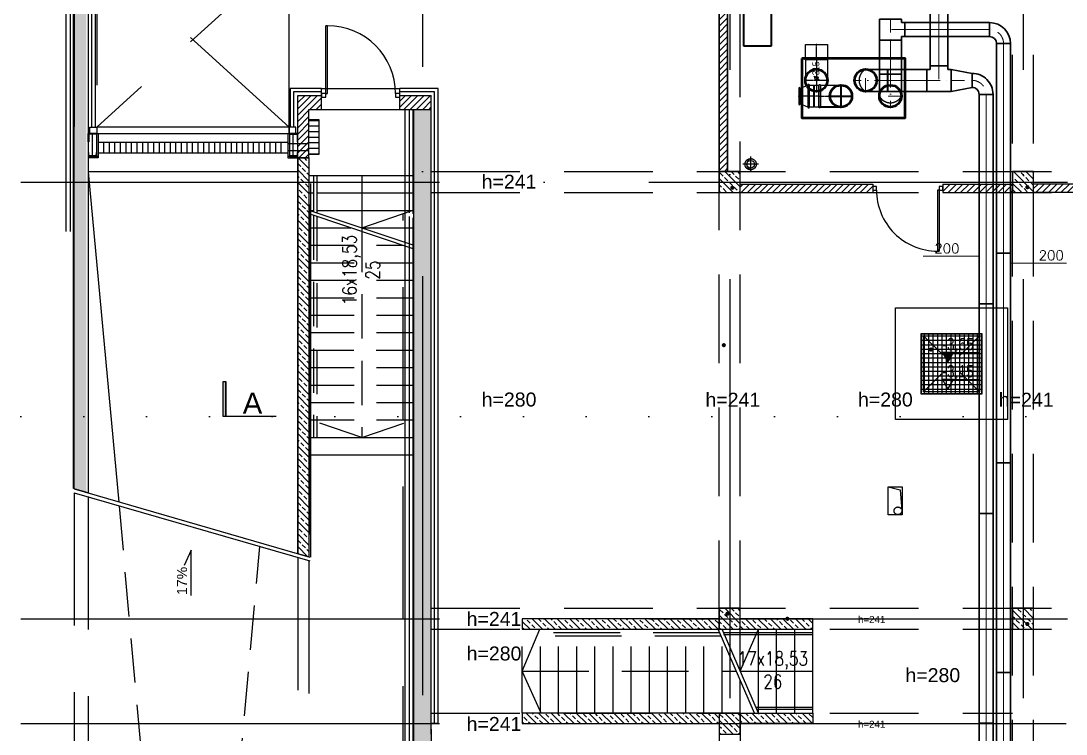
# Model space of a CAD drawing. Header units: millimetres. Extents: x -135140 to 267856, y -70704 to 149933.
# Drawn here: x -57924 to -42960, y -45169 to -34963 of the extents above; entities that cross this region are included whole.
import ezdxf
from ezdxf.enums import TextEntityAlignment as Align

# ---------------------------------------------------------------- set-up
doc = ezdxf.new("R2010")
doc.units = ezdxf.units.MM
doc.header["$LTSCALE"] = 99.9
for name, pattern in [('0707_PB_080619_gn_xref$0$ACAD_ISO10W100', [18, 12, -3, 0, -3]), ('ACAD_ISO03W100', [30, 12, -18]), ('ACAD_ISO07W100', [3, 0, -3]), ('ACAD_ISO10W100', [18, 12, -3, 0, -3]), ('CENTER', [2, 1.25, -0.25, 0.25, -0.25]), ('DASHDOT', [25.4, 12.7, -6.35, 0, -6.35]), ('HIDDEN', [9.525, 6.35, -3.175])]:
    doc.linetypes.add(name, pattern=pattern)
for name, color, linetype in [('+48_ARMATURA', 251, 'Continuous'), ('+48_HACZE', 253, 'Continuous'), ('+48_IZOLACJE', 250, 'Continuous'), ('+48_KANALIZACJA SANIT.', 251, 'Continuous'), ('+48_KOTY', 250, 'Continuous'), ('+48_OPISY', 251, 'Continuous'), ('+48_OPISY T', 251, 'Continuous'), ('+48_OSIE', 8, 'Continuous'), ('+48_PODCIĄG', 250, 'ACAD_ISO03W100'), ('+48_PRZEBICIA', 143, 'Continuous'), ('+48_SCHODY', 250, 'Continuous'), ('+48_SCIANY', 250, 'Continuous'), ('+48_SPUSTY', 150, 'Continuous'), ('+48_STOLARKA_DRZWI', 250, 'Continuous'), ('+48_STOLARKA_OKNA', 250, 'Continuous'), ('+48_WEŁNA', 252, 'Continuous'), ('+48_WIDOK', 250, 'Continuous'), ('CP_HIDDE', 203, 'HIDDEN'), ('WEN_NAW_OSIE', 2, 'CENTER'), ('WEN_NAW_ZLICZAC', 170, 'Continuous'), ('WEN_WYW_OSIE', 2, 'CENTER'), ('WEN_WYW_ZLICZAC', 40, 'Continuous')]:
    doc.layers.add(name, color=color, linetype=linetype)
for name, color, linetype, lineweight in [('2DH_SYM', 64, 'Continuous', 18), ('2DL_PRE_pu', 30, 'Continuous', 35), ('2DL_PRO_N1', 10, 'Continuous', 30), ('2DL_PRO_W11', 160, 'Continuous', 30), ('CP_AXISAC', 7, 'DASHDOT', 0), ('CP_FRAME', 223, 'Continuous', 35), ('ESI-CENTRALA', 192, 'Continuous', 50), ('WENTYLACJA NAPISY', 7, 'Continuous', 25)]:
    doc.layers.add(name, color=color, linetype=linetype, lineweight=lineweight)
doc.styles.add('ARIAL', font='ARIAL.TTF')
doc.styles.add('CP_ATTR', font='ROMANS.SHX')
doc.styles.get("Standard").update_dxf_attribs({"font": 'ARIAL.TTF'})
doc.styles.add('WRP_ARIAL', font='ARIAL.TTF', dxfattribs={"width": 0.8})
doc.styles.add('wymiary', font='romans.shx', dxfattribs={"width": 0.8})
doc.linetypes.add('ZIGZAG', pattern='A,0.00254,-5.08,[131,ltypeshp.shx,S=5.08,R=0,X=-5.08,Y=0],-10.16,[131,ltypeshp.shx,S=5.08,R=180,X=5.08,Y=0],-5.08', length=20.32254)
pattern_1 = [(135, (-740631.18, -76045.33), (-89.802561, -89.802561), []), (135, (-740631.18, -75955.52), (-89.802561, -89.802561), [63.5, -31.75])]
pattern_2 = [(135, (-740631.18, -76045.33), (-89.802561, -89.802561), []), (135, (-740631.18, -75955.52), (-89.802561, -89.802561), [63.5, -31.75])]
pattern_3 = [(225, (-740631.18, -76045.325), (44.9012806, -44.9012806), [])]

# ---------------------------------------------------------------- blocks, each defined once
blk = doc.blocks.new('drzwi')
at = {"layer": '+48_STOLARKA_DRZWI'}
for p, q in [((-2, 0), (-2, -70)), ((0, 0), (-2, 0)), ((0, 0), (0, -70)), ((-2, -70), (0, -70))]:
    blk.add_line(p, q, dxfattribs=at)
blk.add_arc((-2, 0), 70, 180, 270, dxfattribs=at)
blk = doc.blocks.new('DRZWI_90')
at = {"layer": '+48_STOLARKA_DRZWI'}
for points in [[(36405.5, 16749.3), (36405.5, 16744.3), (36410.5, 16744.3), (36410.5, 16749.3)], [(36405.5, 16654.3), (36405.5, 16649.3), (36410.5, 16649.3), (36410.5, 16654.3)]]:
    blk.add_lwpolyline(points, close=True, dxfattribs=at)
at = {"layer": '+48_STOLARKA_DRZWI', "xscale": 1.25, "yscale": 1.25, "zscale": 1.25, "rotation": 270}
blk.add_blockref('drzwi', (36405.5, 16654.3), dxfattribs=at)
blk = doc.blocks.new('koty')
at = {"layer": '+48_KOTY', "color": 3, "ltscale": 5}
blk.add_line((70403.15, 11224.99), (70423.15, 11224.99), dxfattribs=at)
blk.add_lwpolyline([(70398.6, 11217.11), (70403.15, 11224.99), (70394.05, 11224.99)], close=True, dxfattribs=at)
at = {"layer": '+48_KOTY', "color": 3, "style": 'WRP_ARIAL', "width": 0.8}
blk.add_attdef('POZIOM', (70403.19, 11226.78), '', height=10, dxfattribs=at)
blk = doc.blocks.new('BL31590ONAW_13')
at = {"ltscale": 0.15}
for p, q in [((-157.5, 22.05), (-157.5, 315)), ((157.5, 22.05), (157.5, 315))]:
    blk.add_line(p, q, dxfattribs=at)
blk.add_lwpolyline([(157.5, 0), (-157.5, 0, -1), (-157.5, 22.05), (157.5, 22.05, -1)], format="xyb", close=True, dxfattribs=at)
blk.add_circle((0, 315), 157.5, dxfattribs=at)
blk.add_point((0, 0), dxfattribs=at)
at = {"layer": 'WEN_NAW_OSIE', "ltscale": 0.15}
for p, q in [((0, 0), (0, 477.5)), ((-162.5, 315), (162.5, 315))]:
    blk.add_line(p, q, dxfattribs=at)
blk = doc.blocks.new('SR-315ONAW_199-7797618039_14')
at = {"ltscale": 0.15}
blk.add_lwpolyline([(0, -158), (0, 157), (200, 157), (200, -158)], close=True, dxfattribs=at)
for p in [(0, 0), (200, 0)]:
    blk.add_point(p, dxfattribs=at)
at = {"layer": 'WEN_NAW_OSIE', "ltscale": 0.15}
blk.add_line((0, 0), (200, 0), dxfattribs=at)
blk = doc.blocks.new('BL31590OWYW_13')
at = {"ltscale": 0.15}
for p, q in [((-157.5, 22.05), (-157.5, 315)), ((157.5, 22.05), (157.5, 315))]:
    blk.add_line(p, q, dxfattribs=at)
blk.add_lwpolyline([(157.5, 0), (-157.5, 0, -1), (-157.5, 22.05), (157.5, 22.05, -1)], format="xyb", close=True, dxfattribs=at)
blk.add_circle((0, 315), 157.5, dxfattribs=at)
blk.add_point((0, 0), dxfattribs=at)
at = {"layer": 'WEN_WYW_OSIE', "ltscale": 0.15}
for p, q in [((0, 0), (0, 477.5)), ((-162.5, 315), (162.5, 315))]:
    blk.add_line(p, q, dxfattribs=at)
blk = doc.blocks.new('MF315OWYW_11')
at = {"ltscale": 0.15}
for p, q in [((62.5, 157.5), (62.5, -157.5)), ((72.5, 157.5), (72.5, -157.5))]:
    blk.add_line(p, q, dxfattribs=at)
blk.add_lwpolyline([(0, 157.5), (62.5, 157.5, 1), (72.5, 157.5), (135, 157.5), (135, -157.5), (72.5, -157.5, 1), (62.5, -157.5), (0, -157.5)], format="xyb", close=True, dxfattribs=at)
for p in [(0, 0), (135, 0)]:
    blk.add_point(p, dxfattribs=at)
at = {"layer": 'WEN_WYW_OSIE', "ltscale": 0.15}
blk.add_line((0, 0), (135, 0), dxfattribs=at)
blk = doc.blocks.new('RCLL315224OWYW_11')
at = {"ltscale": 0.15}
for p, q in [((22.05, 157.5), (132.95, 112)), ((132.95, -112), (22.05, -157.5))]:
    blk.add_line(p, q, dxfattribs=at)
for points in [[(0, 157.5), (0, -157.5, 1), (22.05, -157.5), (22.05, 157.5, 1)], [(155, -112), (155, 112, 1), (132.95, 112), (132.95, -112, 1)]]:
    blk.add_lwpolyline(points, format="xyb", close=True, dxfattribs=at)
for p in [(0, 0), (155, 0)]:
    blk.add_point(p, dxfattribs=at)
at = {"layer": 'WEN_WYW_OSIE', "ltscale": 0.15}
blk.add_line((0, 0), (155, 0), dxfattribs=at)
blk = doc.blocks.new('2CP_AC_ELBW_RO_D200_D200_R200_A90_E0_F0')
at = {"ltscale": 0.15}
for p, q in [((300, 200), (100, 200)), ((100, 200), (100, 200)), ((300, 200), (300, 200)), ((0, -100), (0, 100)), ((0, 100), (0, 100)), ((0, -100), (0, -100))]:
    blk.add_line(p, q, dxfattribs=at)
for radius in [300, 100]:
    blk.add_arc((0, 200), radius, 270, 0, dxfattribs=at)
at = {"layer": 'CP_AXISAC', "ltscale": 0.15}
for p, q in [((200, 200), (200, 200)), ((0, 0), (0, 0))]:
    blk.add_line(p, q, dxfattribs=at)
blk.add_arc((0, 200), 200, 270, 0, dxfattribs=at)
at = {"linetype": 'ByBlock', "ltscale": 0.15, "style": 'CP_ATTR', "flags": 9}
for tag in ['NAME', 'PRODUCER', 'PRODUCT-TYPE', 'ARTICLE', 'FLOW', 'OTHER']:
    blk.add_attdef(tag, (0, 0), '', height=0.0001, dxfattribs=at)
blk = doc.blocks.new('2CP_AC_PIPE_RO')
at = {"ltscale": 0.15}
for p, q in [((1, 0.5), (0, 0.5)), ((0, 0.5), (0, -0.5)), ((1, -0.5), (1, 0.5)), ((0, -0.5), (1, -0.5))]:
    blk.add_line(p, q, dxfattribs=at)
at = {"layer": 'CP_AXISAC', "ltscale": 0.15}
blk.add_line((0, 0), (1, 0), dxfattribs=at)
at = {"linetype": 'ByBlock', "ltscale": 0.15, "style": 'CP_ATTR', "flags": 9}
for tag in ['NAME', 'PRODUCER', 'PRODUCT-TYPE', 'ARTICLE', 'FLOW', 'OTHER']:
    blk.add_attdef(tag, (0, 0), '', height=0.0001, dxfattribs=at)
blk = doc.blocks.new('RoZminus')
blk.add_arc((0, 0), 0.5, 270, 90)
at = {"layer": 'CP_HIDDE'}
for centre, radius, start, end in [((0, 0), 0.5, 90, 270), ((-0.267, 0), 0.567, 298.0725, 61.9275)]:
    blk.add_arc(centre, radius, start, end, dxfattribs=at)
blk = doc.blocks.new('2CP_AC_ELBZ_RO_D315_D315_R315_A-90_E0_F0_ys')
at = {"ltscale": 0.15}
for p, q in [((0, -157.5), (0, 157.5)), ((0, 157.5), (0, 157.5)), ((0, 157.5), (315, 157.5)), ((0, -157.5), (0, -157.5)), ((0, -157.5), (315, -157.5))]:
    blk.add_line(p, q, dxfattribs=at)
at = {"layer": 'CP_AXISAC', "ltscale": 0.15}
for p, q in [((315, 157.5), (315, -157.5)), ((0, 0), (472.5, 0))]:
    blk.add_line(p, q, dxfattribs=at)
at = {"ltscale": 0.15, "xscale": 315, "yscale": 315}
blk.add_blockref('RoZminus', (315, 0), dxfattribs=at)
at = {"linetype": 'ByBlock', "ltscale": 0.15, "style": 'CP_ATTR', "flags": 9}
for tag in ['NAME', 'PRODUCER', 'PRODUCT-TYPE', 'ARTICLE', 'FLOW', 'OTHER']:
    blk.add_attdef(tag, (0, 0), '', height=0.0001, dxfattribs=at)
blk = doc.blocks.new('2CP_AC_TEE3_RO_D315_D250_L350_L208_A90')
at = {"ltscale": 0.15}
for p, q in [((0, -157.5), (0, 157.5)), ((0, 157.5), (50, 157.5)), ((50, 157.5), (50, 208)), ((50, 208), (300, 208)), ((300, 157.5), (300, 208)), ((350, 157.5), (300, 157.5)), ((350, -157.5), (350, 157.5)), ((0, -157.5), (350, -157.5))]:
    blk.add_line(p, q, dxfattribs=at)
at = {"layer": 'CP_AXISAC', "ltscale": 0.15}
for p, q in [((175, 208), (175, 0)), ((0, 0), (350, 0))]:
    blk.add_line(p, q, dxfattribs=at)
at = {"linetype": 'ByBlock', "ltscale": 0.15, "style": 'CP_ATTR', "flags": 9}
for tag in ['NAME', 'PRODUCER', 'PRODUCT-TYPE', 'ARTICLE', 'FLOW', 'OTHER']:
    blk.add_attdef(tag, (0, 0), '', height=0.0001, dxfattribs=at)
blk = doc.blocks.new('2CP_AC_TRNS_RO_D315_D200_L300_O0_Z0_E0_F0')
at = {"ltscale": 0.15}
for p, q in [((0, -157.5), (0, 157.5)), ((0, 157.5), (0, 157.5)), ((0, 157.5), (300, 100)), ((300, -100), (300, 100)), ((300, 100), (300, 100)), ((0, -157.5), (300, -100)), ((300, -100), (300, -100)), ((0, -157.5), (0, -157.5))]:
    blk.add_line(p, q, dxfattribs=at)
at = {"layer": 'CP_AXISAC', "ltscale": 0.15}
for p, q in [((0, 0), (0, 0)), ((0, 0), (300, 0)), ((300, 0), (300, 0))]:
    blk.add_line(p, q, dxfattribs=at)
at = {"linetype": 'ByBlock', "ltscale": 0.15, "style": 'CP_ATTR', "flags": 9}
for tag in ['NAME', 'PRODUCER', 'PRODUCT-TYPE', 'ARTICLE', 'FLOW', 'OTHER']:
    blk.add_attdef(tag, (0, 0), '', height=0.0001, dxfattribs=at)
blk = doc.blocks.new('CPHS_DS09')
blk.add_line((0, 0), (-2, 0))
at = {"style": 'CP_ATTR', "flags": 14}
blk.add_attdef('FI', text='', height=0.35, dxfattribs=at).set_placement((-1.807, 0.275), align=Align.MIDDLE)
at = {"style": 'CP_ATTR', "flags": 12}
blk.add_attdef('EVAL_W_MM', text='', height=0.35, dxfattribs=at).set_placement((-1.604, 0.275), align=Align.MIDDLE_LEFT)
at = {"linetype": 'ByBlock', "style": 'CP_ATTR', "flags": 9}
blk.add_attdef('VAL', text='', height=0.00005, dxfattribs=at).set_placement((-1.342, 0.182), align=Align.MIDDLE_LEFT)
blk = doc.blocks.new('CPHS_DS08')
blk.add_line((0, 0), (2, 0))
at = {"style": 'CP_ATTR', "flags": 14}
blk.add_attdef('FI', text='', height=0.35, dxfattribs=at).set_placement((0.784, 0.275), align=Align.MIDDLE)
at = {"style": 'CP_ATTR', "flags": 12}
blk.add_attdef('EVAL_W_MM', text='', height=0.35, dxfattribs=at).set_placement((1.006, 0.275), align=Align.MIDDLE_LEFT)
at = {"linetype": 'ByBlock', "style": 'CP_ATTR', "flags": 9}
blk.add_attdef('VAL', text='', height=0.00005, dxfattribs=at).set_placement((0.408, 0.182), align=Align.MIDDLE_LEFT)
blk = doc.blocks.new('2CP_AC_TEE3_RO_D315_D200_L300_L208_A90')
at = {"ltscale": 0.15}
for p, q in [((0, -157.5), (0, 157.5)), ((0, 157.5), (50, 157.5)), ((50, 157.5), (50, 208)), ((50, 208), (250, 208)), ((250, 157.5), (250, 208)), ((300, 157.5), (250, 157.5)), ((300, -157.5), (300, 157.5)), ((0, -157.5), (300, -157.5))]:
    blk.add_line(p, q, dxfattribs=at)
at = {"layer": 'CP_AXISAC', "ltscale": 0.15}
for p, q in [((150, 208), (150, 0)), ((0, 0), (300, 0))]:
    blk.add_line(p, q, dxfattribs=at)
at = {"linetype": 'ByBlock', "ltscale": 0.15, "style": 'CP_ATTR', "flags": 9}
for tag in ['NAME', 'PRODUCER', 'PRODUCT-TYPE', 'ARTICLE', 'FLOW', 'OTHER']:
    blk.add_attdef(tag, (0, 0), '', height=0.0001, dxfattribs=at)
blk = doc.blocks.new('2CP_AC_PIPE_RE')
at = {"ltscale": 0.15}
for p, q in [((1, 0.5), (0, 0.5)), ((0, 0.5), (0, -0.5)), ((1, -0.5), (1, 0.5)), ((0, -0.5), (1, -0.5))]:
    blk.add_line(p, q, dxfattribs=at)
at = {"linetype": 'ByBlock', "ltscale": 0.15, "style": 'CP_ATTR', "flags": 9}
for tag in ['NAME', 'PRODUCER', 'PRODUCT-TYPE', 'ARTICLE', 'FLOW', 'OTHER']:
    blk.add_attdef(tag, (0, 0), '', height=0.0001, dxfattribs=at)

msp = doc.modelspace()

# ---------------------------------------------------------------- hatches: boundary and pattern name
at = {"layer": '+48_ARMATURA'}
h = msp.add_hatch(dxfattribs=at)
h.set_pattern_fill('ANSI37', color=256, scale=20, angle=45, style=0)
h.set_pattern_definition([(90, (-740631.18, -76045.325), (-63.5, 9e-14), []), (180, (-740631.18, -76045.325), (-6e-14, -63.5), [])])
h.paths.add_polyline_path([(-45031, -39439), (-44171, -39439), (-44171, -40299), (-45031, -40299)])
at = {"layer": '+48_HACZE'}
h = msp.add_hatch(dxfattribs=at)
h.set_pattern_fill('ANSI33', color=256, scale=20, angle=90, style=0)
h.set_pattern_definition([(135, (-740631.18, -76045.33), (-89.802561, -89.802561), []), (135, (-740631.18, -75955.52), (-89.802561, -89.802561), [63.5, -31.75])])
h.paths.add_polyline_path([(-57161, -41660), (-56986, -41710), (-56986, -31224), (-52421, -31224), (-52421, -31024), (-57161, -31024)])
h = msp.add_hatch(dxfattribs=at)
h.set_pattern_fill('ANSI31', color=256, scale=20, angle=180, style=0)
h.set_pattern_definition([(225, (-740631.18, -76045.325), (44.9012806, -44.9012806), [])])
h.paths.add_polyline_path([(-47806, -37119), (-47926, -37119), (-47926, -33844), (-48926, -33844), (-48926, -33724), (-47926, -33724), (-47926, -31274), (-47806, -31274)])
h = msp.add_hatch(dxfattribs=at)
h.set_pattern_fill('ANSI31', color=256, scale=20, angle=180, style=0)
h.set_pattern_definition([(225, (-740631.18, -76045.325), (44.9012806, -44.9012806), [])])
h.paths.add_polyline_path([(-53801, -36229), (-53621, -36229), (-53621, -36029), (-53961, -36029), (-53961, -36924), (-53801, -36924)])
h = msp.add_hatch(dxfattribs=at)
h.set_pattern_fill('ANSI31', color=256, scale=20, angle=180, style=0)
h.set_pattern_definition(pattern_3)
h.paths.add_polyline_path([(-52501, -36029), (-52501, -36229), (-52176, -36229), (-52176, -36029)])
h.paths.add_polyline_path([(-52176, -36229), (-52051, -36229), (-52051, -36029), (-52176, -36029)])
h = msp.add_hatch(dxfattribs=at)
h.set_pattern_fill('ANSI33', color=256, scale=20, angle=90, style=0)
h.set_pattern_definition([(135, (-740631.18, -76045.33), (-89.802561, -89.802561), []), (135, (-740631.18, -75955.52), (-89.802561, -89.802561), [63.5, -31.75])])
h.paths.add_polyline_path([(-35971, -53031), (-35971, -52989), (-38376, -52989), (-38376, -53114), (-35971, -53114)])
h.paths.add_polyline_path([(-35971, -52864), (-38226, -52864), (-38226, -52491), (-38376, -52491), (-38376, -52989), (-35971, -52989)])
h.paths.add_polyline_path([(-38376, -52989), (-38476, -52989), (-38476, -53114), (-38376, -53114)])
h.paths.add_polyline_path([(-38376, -52491), (-38476, -52491), (-38476, -52989), (-38376, -52989)])
h.paths.add_polyline_path([(-38376, -51819), (-38526, -51819), (-38526, -51944), (-38476, -51944), (-38476, -52491), (-38376, -52491)])
h.paths.add_polyline_path([(-38226, -51819), (-38376, -51819), (-38376, -52491), (-38226, -52491)])
h.paths.add_polyline_path([(-38226, -51694), (-38376, -51694), (-38376, -51819), (-38226, -51819)])
h.paths.add_polyline_path([(-38376, -51694), (-38526, -51694), (-38526, -51819), (-38376, -51819)])
h.paths.add_polyline_path([(-38526, -51694), (-43426, -51694), (-43426, -51819), (-38526, -51819)])
h.paths.add_polyline_path([(-38526, -51819), (-43426, -51819), (-43426, -51944), (-38526, -51944)])
h.paths.add_polyline_path([(-43426, -51694), (-43576, -51694), (-43576, -51819), (-43426, -51819)])
h.paths.add_polyline_path([(-43426, -51819), (-43576, -51819), (-43576, -51944), (-43426, -51944)])
h.paths.add_polyline_path([(-43576, -51819), (-43726, -51819), (-43726, -51944), (-43576, -51944)])
h.paths.add_polyline_path([(-43576, -51694), (-43726, -51694), (-43726, -51819), (-43576, -51819)])
h.paths.add_polyline_path([(-43726, -51694), (-46299, -51694), (-46299, -51819), (-43726, -51819)])
h.paths.add_polyline_path([(-43726, -51819), (-46299, -51819), (-46299, -51944), (-43726, -51944)])
h.paths.add_polyline_path([(-46299, -51819), (-47776, -51819), (-47776, -51944), (-46299, -51944), (-46299, -51930)])
h.paths.add_polyline_path([(-46299, -51694), (-47776, -51694), (-47776, -51819), (-46299, -51819)])
h.paths.add_polyline_path([(-47776, -51694), (-51586, -51694), (-51586, -51819), (-47776, -51819)])
h.paths.add_polyline_path([(-47776, -51819), (-51586, -51819), (-51586, -51944), (-47776, -51944)])
h.paths.add_polyline_path([(-51586, -51819), (-52176, -51819), (-52176, -51944), (-51586, -51944)])
h.paths.add_polyline_path([(-51586, -51694), (-52051, -51694), (-52051, -49569), (-52176, -49569), (-52176, -51819), (-51586, -51819)])
h.paths.add_polyline_path([(-52176, -51819), (-52301, -51819), (-52301, -51944), (-52176, -51944)])
h.paths.add_polyline_path([(-52176, -49569), (-52301, -49569), (-52301, -51819), (-52176, -51819)])
h.paths.add_polyline_path([(-52176, -48853), (-52297, -48853), (-52301, -48853), (-52301, -49569), (-52176, -49569)])
h.paths.add_polyline_path([(-52051, -48853), (-52176, -48853), (-52176, -49569), (-52051, -49569)])
h.paths.add_polyline_path([(-52051, -46552), (-52176, -46552), (-52176, -48853), (-52051, -48853)])
h.paths.add_polyline_path([(-52176, -46552), (-52301, -46552), (-52301, -48853), (-52183, -48853), (-52176, -48853)])
h.paths.add_polyline_path([(-52176, -45019), (-52301, -45019), (-52301, -46552), (-52176, -46552)])
h.paths.add_polyline_path([(-52051, -45099), (-52051, -45019), (-52176, -45019), (-52176, -46552), (-52051, -46552)])
h.paths.add_polyline_path([(-52051, -43644), (-52051, -43519), (-52176, -43519), (-52176, -45019), (-52051, -45019)])
h.paths.add_polyline_path([(-52176, -43519), (-52301, -43519), (-52301, -45019), (-52176, -45019)])
h.paths.add_polyline_path([(-52176, -40624), (-52301, -40624), (-52301, -43519), (-52176, -43519)])
h.paths.add_polyline_path([(-52051, -40624), (-52176, -40624), (-52176, -43519), (-52051, -43519)])
h.paths.add_polyline_path([(-52176, -37269), (-52301, -37269), (-52301, -40624), (-52176, -40624)])
h.paths.add_polyline_path([(-52051, -37269), (-52176, -37269), (-52176, -40624), (-52051, -40624)])
h.paths.add_polyline_path([(-52176, -36244), (-52301, -36244), (-52301, -37269), (-52176, -37269)])
h.paths.add_polyline_path([(-52051, -36244), (-52176, -36244), (-52176, -37269), (-52051, -37269)])
h = msp.add_hatch(dxfattribs=at)
h.set_pattern_fill('ANSI33', color=256, scale=20, angle=90, style=0)
h.set_pattern_definition([(135, (-740616.18, -76045.33), (-89.802561, -89.802561), []), (135, (-740616.18, -75955.52), (-89.802561, -89.802561), [63.5, -31.75])])
h.paths.add_polyline_path([(-53801, -42634), (-53961, -42587), (-53961, -36924), (-53801, -36924)])
h = msp.add_hatch(dxfattribs=at)
h.set_pattern_fill('ANSI33', color=256, scale=20, angle=90, style=0)
h.set_pattern_definition(pattern_2)
h.paths.add_polyline_path([(-47926, -37419), (-47626, -37419), (-47626, -37119), (-47926, -37119)])
h = msp.add_hatch(dxfattribs=at)
h.set_pattern_fill('ANSI33', color=256, scale=20, angle=90, style=0)
h.set_pattern_definition(pattern_1)
h.paths.add_polyline_path([(-43576, -37269), (-43576, -37119), (-43726, -37119), (-43726, -37269)])
h.paths.add_polyline_path([(-43426, -37269), (-43426, -37119), (-43576, -37119), (-43576, -37269)])
h.paths.add_polyline_path([(-43576, -37269), (-43576, -37419), (-43426, -37419), (-43426, -37269)])
h.paths.add_polyline_path([(-43726, -37269), (-43726, -37419), (-43576, -37419), (-43576, -37269)])
h = msp.add_hatch(dxfattribs=at)
h.set_pattern_fill('ANSI31', color=256, scale=20, angle=180, style=0)
h.set_pattern_definition([(225, (-740631.18, -76045.325), (44.9012806, -44.9012806), [])])
h.paths.add_polyline_path([(-47626, -37299), (-47626, -37419), (-45726, -37419), (-45726, -37299)])
h = msp.add_hatch(dxfattribs=at)
h.set_pattern_fill('ANSI31', color=256, scale=20, angle=180, style=0)
h.set_pattern_definition(pattern_3)
h.paths.add_polyline_path([(-44726, -37299), (-43726, -37299), (-43726, -37419), (-44726, -37419)])
h = msp.add_hatch(dxfattribs=at)
h.set_pattern_fill('ANSI31', color=256, scale=20, angle=180, style=0)
h.set_pattern_definition(pattern_3)
h.paths.add_polyline_path([(-38526, -37419), (-38526, -37299), (-43426, -37299), (-43426, -37419)])
h = msp.add_hatch(dxfattribs=at)
h.set_pattern_fill('ANSI33', color=256, scale=20, angle=90, style=0)
h.set_pattern_definition([(135, (-740631.18, -82295.33), (-89.802561, -89.802561), []), (135, (-740631.18, -82205.52), (-89.802561, -89.802561), [63.5, -31.75])])
h.paths.add_polyline_path([(-47926, -43669), (-47626, -43669), (-47626, -43369), (-47926, -43369)])
h = msp.add_hatch(dxfattribs=at)
h.set_pattern_fill('ANSI33', color=256, scale=20, angle=90, style=0)
h.set_pattern_definition(pattern_1)
h.paths.add_polyline_path([(-43576, -43519), (-43726, -43519), (-43726, -43669), (-43576, -43669)])
h.paths.add_polyline_path([(-43576, -43669), (-43426, -43669), (-43426, -43519), (-43576, -43519)])
h.paths.add_polyline_path([(-43426, -43369), (-43576, -43369), (-43576, -43519), (-43426, -43519)])
h.paths.add_polyline_path([(-43576, -43519), (-43576, -43369), (-43726, -43369), (-43726, -43519)])
h = msp.add_hatch(dxfattribs=at)
h.set_pattern_fill('ANSI33', color=256, scale=20, angle=90, style=0)
h.set_pattern_definition(pattern_2)
h.paths.add_polyline_path([(-47926, -43519), (-50746, -43519), (-50746, -43669), (-47926, -43669)])
h = msp.add_hatch(dxfattribs=at)
h.set_pattern_fill('ANSI33', color=256, scale=20, angle=90, style=0)
h.set_pattern_definition(pattern_2)
h.paths.add_polyline_path([(-46586, -43519), (-47626, -43519), (-47626, -43669), (-46586, -43669)])
h = msp.add_hatch(dxfattribs=at)
h.set_pattern_fill('ANSI33', color=256, scale=20, angle=90, style=0)
h.set_pattern_definition(pattern_2)
h.paths.add_polyline_path([(-47926, -45019), (-50746, -45019), (-50746, -44869), (-47926, -44869)])
h = msp.add_hatch(dxfattribs=at)
h.set_pattern_fill('ANSI33', color=256, scale=20, angle=90, style=0)
h.set_pattern_definition([(135, (-740631.18, -83795.33), (-89.802561, -89.802561), []), (135, (-740631.18, -83705.52), (-89.802561, -89.802561), [63.5, -31.75])])
h.paths.add_polyline_path([(-47926, -45169), (-47626, -45169), (-47626, -44869), (-47926, -44869)])
h = msp.add_hatch(dxfattribs=at)
h.set_pattern_fill('ANSI33', color=256, scale=20, angle=90, style=0)
h.set_pattern_definition(pattern_2)
h.paths.add_polyline_path([(-46586, -45019), (-47626, -45019), (-47626, -44869), (-46586, -44869)])
at = {"layer": '+48_KOTY'}
msp.add_hatch(color=256, dxfattribs=at).paths.add_polyline_path([(-44571, -39708), (-44731, -39708), (-44651, -39847)])
at = {"layer": '+48_OPISY', "ltscale": 5}
msp.add_hatch(color=256, dxfattribs=at).paths.add_polyline_path([(-55029, -40624), (-55029, -40124), (-54989, -40124), (-54989, -40624)])
at = {"layer": '+48_OPISY T'}
h = msp.add_hatch(color=256, dxfattribs=at)
edge = h.paths.add_edge_path()
edge.add_arc((-47739, -37351), 30, 0, 360)
h = msp.add_hatch(color=256, dxfattribs=at)
edge = h.paths.add_edge_path()
edge.add_arc((-43515, -37343), 30, 0, 360)
h = msp.add_hatch(color=256, dxfattribs=at)
edge = h.paths.add_edge_path()
edge.add_arc((-47861, -39603), 30, 0, 360)
h = msp.add_hatch(color=256, dxfattribs=at)
edge = h.paths.add_edge_path()
edge.add_arc((-44895, -39666), 30, 0, 360)
h = msp.add_hatch(color=256, dxfattribs=at)
edge = h.paths.add_edge_path()
edge.add_arc((-47809, -43447), 30, 0, 360)
h = msp.add_hatch(color=256, dxfattribs=at)
edge = h.paths.add_edge_path()
edge.add_arc((-46951, -43519), 30, 0, 360)
h = msp.add_hatch(color=256, dxfattribs=at)
edge = h.paths.add_edge_path()
edge.add_arc((-43515, -43593), 30, 0, 360)
at = {"layer": '+48_WIDOK'}
h = msp.add_hatch(dxfattribs=at)
h.set_pattern_fill('ANSI31', color=256, scale=25, angle=135, style=0)
h.set_pattern_definition([(180, (-740646.18, -75995.325), (-1e-14, -79.375), [])])
h.paths.add_polyline_path([(-53801, -36874), (-53661, -36874), (-53661, -36374), (-53801, -36374)])
h = msp.add_hatch(dxfattribs=at)
h.set_pattern_fill('ANSI31', color=256, scale=25, angle=45, style=0)
h.set_pattern_definition([(90, (-740631.18, -75970.325), (-79.375, 1e-14), [])])
h.paths.add_polyline_path([(-56819, -36699), (-54133, -36699), (-54133, -36849), (-56819, -36849)])

# ---------------------------------------------------------------- linework, layer by layer
at = {"layer": '+48_ARMATURA'}
for p, q in [((-44727, -39743), (-45001, -39469)), ((-44475, -39745), (-44201, -39471)), ((-45001, -40269), (-44727, -39995)), ((-44201, -40269), (-44475, -39995))]:
    msp.add_line(p, q, dxfattribs=at)
for points in [[(-45036, -39434), (-44166, -39434), (-44166, -40304), (-45036, -40304)], [(-45031, -39439), (-44171, -39439), (-44171, -40299), (-45031, -40299)]]:
    msp.add_lwpolyline(points, close=True, dxfattribs=at)
msp.add_lwpolyline([(-48864, -43659), (-48864, -43659)], dxfattribs=at)
at = {"layer": '+48_HACZE'}
msp.add_lwpolyline([(-45001, -39469), (-44201, -39469), (-44201, -40269), (-45001, -40269)], close=True, dxfattribs=at)
at = {"layer": '+48_IZOLACJE', "linetype": 'ACAD_ISO03W100', "ltscale": 0.9}
msp.add_lwpolyline([(-57171, -41657, 20, 20, 0), (-57171, -31014, 20, 20, 0), (-52311, -31014, 20, 20, 0), (-27841, -31014, 20, 20, 0), (-27841, -53124, 20, 20, 0), (-38486, -53124, 20, 20, 0), (-38486, -51954, 20, 20, 0), (-52311, -51954, 20, 20, 0), (-52311, -37779, 0, 0, 0)], format="xyseb", dxfattribs=at)
at = {"layer": '+48_IZOLACJE', "linetype": 'ACAD_ISO03W100', "ltscale": 0.9, "const_width": 20}
for points in [[(-52311, -37726), (-52311, -36229)], [(-52311, -37726), (-52311, -36229)], [(-53776, -37286), (-53776, -42640)]]:
    msp.add_lwpolyline(points, dxfattribs=at)
at = {"layer": '+48_KANALIZACJA SANIT.', "linetype": 'HIDDEN', "ltscale": 0.5}
msp.add_circle((-45368, -41974), 55, dxfattribs=at)
at = {"layer": '+48_OPISY', "ltscale": 5}
for p, q in [((-55029, -40624), (-55029, -40124)), ((-54989, -40624), (-54989, -40124))]:
    msp.add_line(p, q, dxfattribs=at)
at = {"layer": '+48_OPISY', "linetype": 'ACAD_ISO07W100', "ltscale": 3}
msp.add_line((-57924, -40624), (-26781, -40624), dxfattribs=at)
at = {"layer": '+48_OPISY', "ltscale": 5}
msp.add_lwpolyline([(-54269, -40624), (-55029, -40624), (-55029, -40124), (-54989, -40124), (-54989, -40624), (-55029, -40624)], dxfattribs=at)
at = {"layer": '+48_OSIE', "linetype": 'ACAD_ISO10W100', "ltscale": 5}
for p, q in [((-52176, -29626), (-52176, -54006)), ((-47776, -29670), (-47776, -54006)), ((-43576, -29670), (-43576, -54006)), ((-57924, -37269), (-26781, -37269)), ((-57924, -43519), (-26781, -43519)), ((-57924, -45019), (-42960, -45019))]:
    msp.add_line(p, q, dxfattribs=at)
at = {"layer": '+48_PODCIĄG', "linetype": 'HIDDEN', "ltscale": 2}
for p, q in [((-47926, -43669), (-47926, -31274)), ((-47626, -43669), (-47626, -31274)), ((-43726, -51943), (-43726, -31274)), ((-43426, -51943), (-43426, -31274)), ((-52051, -37119), (-33926, -37119)), ((-52051, -37419), (-33926, -37419)), ((-52051, -43369), (-28101, -43369)), ((-52051, -43669), (-28131, -43669)), ((-52051, -44869), (-43726, -44869)), ((-47926, -44869), (-47926, -51693)), ((-47626, -44869), (-47626, -51693))]:
    msp.add_line(p, q, dxfattribs=at)
at = {"layer": '+48_PRZEBICIA', "linetype": '0707_PB_080619_gn_xref$0$ACAD_ISO10W100', "ltscale": 0.5}
for p, q in [((-47477, -36902), (-47477, -37126)), ((-47365, -37014), (-47589, -37014))]:
    msp.add_line(p, q, dxfattribs=at)
at = {"layer": '+48_PRZEBICIA', "linetype": 'HIDDEN'}
msp.add_lwpolyline([(-45306, -41629), (-45306, -42029), (-45506, -42029), (-45506, -41629)], close=True, dxfattribs=at)
msp.add_lwpolyline([(-45506, -41629), (-45338, -41673), (-45306, -42029)], dxfattribs=at)
msp.add_circle((-47477, -37014), 80, dxfattribs=at)
msp.add_arc((-47446, -37014), 85.7, 110.983, 249.017, dxfattribs=at)
at = {"layer": '+48_SCHODY'}
for p, q in [((-53961, -37124), (-56961, -37124)), ((-53786, -37174), (-52301, -37174)), ((-53736, -37174), (-53736, -37690)), ((-53686, -37174), (-53686, -37707)), ((-53786, -37424), (-53736, -37424)), ((-53686, -37424), (-52301, -37424)), ((-53786, -37674), (-53736, -37674)), ((-53786, -37674), (-52301, -38174)), ((-53686, -37674), (-52301, -37674)), ((-53044, -37924), (-52324, -37674)), ((-53786, -37726), (-52301, -38226)), ((-53044, -37924), (-52301, -37924)), ((-57161, -41660), (-53786, -42638)), ((-57161, -41714), (-53786, -42690)), ((-47421, -44869), (-47941, -43669)), ((-47366, -44869), (-47886, -43669)), ((-47626, -44269), (-47626, -43669)), ((-47626, -44269), (-47366, -43669)), ((-47366, -44869), (-47366, -43669)), ((-47106, -44869), (-47106, -43669)), ((-46846, -44869), (-46846, -43669)), ((-46586, -44869), (-46586, -43669)), ((-46586, -43719), (-47865, -43719)), ((-46586, -43749), (-47865, -43749)), ((-47626, -44269), (-46586, -44269)), ((-46586, -44789), (-47401, -44789)), ((-46586, -44819), (-47388, -44819))]:
    msp.add_line(p, q, dxfattribs=at)
at = {"layer": '+48_SCHODY', "linetype": 'HIDDEN'}
for p, q in [((-53736, -37746), (-53736, -40924)), ((-53686, -37766), (-53686, -40924)), ((-53786, -37924), (-53201, -37924)), ((-53786, -38174), (-52458, -38174)), ((-53786, -38424), (-52301, -38424)), ((-53786, -38674), (-52301, -38674)), ((-53786, -38924), (-52301, -38924)), ((-53786, -39174), (-52301, -39174)), ((-53786, -39424), (-52301, -39424)), ((-53791, -39674), (-52301, -39674)), ((-53786, -39924), (-52301, -39924)), ((-53786, -40174), (-52301, -40174)), ((-53786, -40424), (-52301, -40424)), ((-53786, -40674), (-52301, -40674)), ((-53786, -40924), (-52301, -40924))]:
    msp.add_line(p, q, dxfattribs=at)
at = {"layer": '+48_SCHODY', "linetype": 'HIDDEN', "ltscale": 1.5}
for p, q in [((-50746, -44869), (-50746, -43669)), ((-50486, -44869), (-50486, -43669)), ((-50226, -44869), (-50226, -43669)), ((-49966, -44869), (-49966, -43669)), ((-49706, -44869), (-49706, -43669)), ((-49446, -44869), (-49446, -43669)), ((-49186, -44869), (-49186, -43669)), ((-48926, -44869), (-48926, -43669)), ((-48666, -44869), (-48666, -43669)), ((-48406, -44869), (-48406, -43669)), ((-48146, -44869), (-48146, -43669)), ((-47886, -44869), (-47886, -43669)), ((-47919, -43719), (-50746, -43719)), ((-47898, -43769), (-50746, -43769)), ((-50476, -44869), (-50746, -44269)), ((-50746, -44269), (-47681, -44269)), ((-47626, -44869), (-47626, -44394))]:
    msp.add_line(p, q, dxfattribs=at)
at = {"layer": '+48_SCHODY'}
for points in [[(-56961, -37124), (-56523, -41851)], [(-53044, -37174), (-53044, -37924)], [(-55486, -43185), (-55486, -42536), (-55585, -42757)]]:
    msp.add_lwpolyline(points, dxfattribs=at)
at = {"layer": '+48_SCHODY', "linetype": 'HIDDEN'}
for points in [[(-53044, -37924), (-53044, -40924), (-53786, -40674)], [(-53044, -40924), (-52301, -40674)], [(-56519, -41905), (-55486, -53439), (-54506, -42483)]]:
    msp.add_lwpolyline(points, dxfattribs=at)
at = {"layer": '+48_SCHODY', "linetype": 'HIDDEN', "ltscale": 1.5}
msp.add_lwpolyline([(-50746, -44269), (-50496, -43669)], dxfattribs=at)
at = {"layer": '+48_SCIANY'}
for p, q in [((-47806, -37119), (-47806, -31274)), ((-53961, -36029), (-53621, -36029)), ((-52501, -36029), (-52051, -36029)), ((-52051, -43669), (-52051, -36029)), ((-53801, -36229), (-53621, -36229)), ((-52501, -36229), (-52051, -36229)), ((-52301, -51944), (-52301, -36229)), ((-53961, -36924), (-53961, -42587)), ((-53801, -36924), (-53961, -36924)), ((-53801, -36924), (-53786, -40924)), ((-53786, -40729), (-53801, -42634)), ((-52051, -45169), (-52051, -43644))]:
    msp.add_line(p, q, dxfattribs=at)
at = {"layer": '+48_SCIANY', "ltscale": 0.3}
for p, q in [((-47926, -33844), (-47926, -37119)), ((-47626, -37299), (-45726, -37299)), ((-45726, -37299), (-45726, -37419)), ((-44726, -37299), (-43726, -37299)), ((-44726, -37299), (-44726, -37419)), ((-47626, -37419), (-45726, -37419)), ((-44726, -37419), (-43726, -37419))]:
    msp.add_line(p, q, dxfattribs=at)
at = {"layer": '+48_SCIANY', "linetype": 'HIDDEN', "ltscale": 3}
for p, q in [((-53786, -40924), (-52401, -40924)), ((-53786, -41174), (-52301, -41174)), ((-57161, -41714), (-57161, -53439)), ((-56961, -41771), (-56961, -53439)), ((-53961, -42639), (-53961, -53439)), ((-53801, -42686), (-53801, -53439))]:
    msp.add_line(p, q, dxfattribs=at)
at = {"layer": '+48_SCIANY', "ltscale": 3}
msp.add_line((-52051, -45099), (-52051, -51694), dxfattribs=at)
at = {"layer": '+48_SCIANY', "ltscale": 0.3}
for points in [[(-52421, -31024), (-52421, -31224), (-56961, -31224), (-56961, -41717), (-57161, -41660), (-57161, -31024), (-52421, -31024)], [(-52421, -31024), (-57161, -31024), (-57161, -36479)], [(-47806, -37119), (-47926, -37119), (-47926, -33844), (-48926, -33844), (-48926, -33724), (-47926, -33724), (-47926, -31274), (-47806, -31274), (-47806, -37119)], [(-53801, -42634), (-53961, -42587), (-53961, -36924), (-53801, -36924), (-53801, -42634)]]:
    msp.add_lwpolyline(points, dxfattribs=at)
at = {"layer": '+48_SCIANY', "ltscale": 0.15}
for points in [[(-53961, -36924), (-53961, -36029)], [(-53621, -36229), (-53621, -36029)], [(-52501, -36229), (-52501, -36029)], [(-53801, -36924), (-53801, -36229)]]:
    msp.add_lwpolyline(points, dxfattribs=at)
at = {"layer": '+48_SCIANY'}
for points in [[(-53801, -36924), (-53801, -36229)], [(-53786, -36924), (-53786, -36924)]]:
    msp.add_lwpolyline(points, dxfattribs=at)
at = {"layer": '+48_SCIANY', "ltscale": 3}
for points in [[(-47926, -37419), (-47626, -37419), (-47626, -37119), (-47926, -37119)], [(-43726, -37419), (-43426, -37419), (-43426, -37119), (-43726, -37119)], [(-47926, -43669), (-47626, -43669), (-47626, -43369), (-47926, -43369)], [(-43726, -43669), (-43426, -43669), (-43426, -43369), (-43726, -43369)], [(-47926, -45169), (-47626, -45169), (-47626, -44869), (-47926, -44869)]]:
    msp.add_lwpolyline(points, close=True, dxfattribs=at)
for points in [[(-38526, -37299), (-43426, -37299)], [(-38526, -37419), (-43426, -37419)], [(-47926, -43519), (-50746, -43519), (-50746, -43669), (-47926, -43669)], [(-47626, -43669), (-46586, -43669), (-46586, -43519), (-47626, -43519)], [(-47926, -44869), (-50746, -44869), (-50746, -45019), (-47926, -45019)], [(-47626, -44869), (-46586, -44869), (-46586, -45019), (-47626, -45019)]]:
    msp.add_lwpolyline(points, dxfattribs=at)
at = {"layer": '+48_SPUSTY'}
msp.add_circle((-47477, -37014), 55, dxfattribs=at)
at = {"layer": '+48_SPUSTY', "ltscale": 0.5}
msp.add_circle((-47477, -37014), 55, dxfattribs=at)
at = {"layer": '+48_STOLARKA_DRZWI', "linetype": 'HIDDEN', "ltscale": 3}
for points in [[(-54086, -36482), (-54086, -33982), (-56836, -33982), (-56836, -36482)], [(-54086, -33982), (-56836, -36482)], [(-54086, -36482), (-56836, -33982)]]:
    msp.add_lwpolyline(points, dxfattribs=at)
at = {"layer": '+48_STOLARKA_DRZWI'}
for points in [[(-53561, -36004), (-53621, -36004), (-53621, -36054), (-53561, -36054)], [(-52501, -36004), (-52561, -36004), (-52561, -36054), (-52501, -36054)]]:
    msp.add_lwpolyline(points, close=True, dxfattribs=at)
at = {"layer": '+48_STOLARKA_OKNA'}
for points in [[(-56836, -36482), (-56836, -36574), (-56936, -36574), (-56936, -36482)], [(-56836, -36574), (-54086, -36574), (-54086, -36482), (-56836, -36482)], [(-54086, -36482), (-54086, -36574), (-53986, -36574), (-53986, -36482)]]:
    msp.add_lwpolyline(points, close=True, dxfattribs=at)
for points in [[(-56961, -36694), (-56961, -36574), (-56841, -36574), (-56841, -36577, -0.414214), (-56848, -36584), (-56941, -36584, 0.414214), (-56951, -36594), (-56951, -36687, -0.414214), (-56958, -36694), (-56961, -36694)], [(-53961, -36694), (-53961, -36574), (-54081, -36574), (-54081, -36577, 0.414214), (-54075, -36584), (-53981, -36584, -0.414214), (-53971, -36594), (-53971, -36687, 0.414214), (-53965, -36694), (-53961, -36694)]]:
    msp.add_lwpolyline(points, format="xyb", dxfattribs=at)
for points in [[(-56841, -36574), (-56841, -36902)], [(-56841, -36574), (-56819, -36574)], [(-56819, -36574), (-56819, -36924)], [(-54103, -36574), (-54103, -36924)], [(-54081, -36574), (-54081, -36902)], [(-56819, -36902), (-56961, -36902)], [(-56819, -36924), (-56961, -36924)], [(-53961, -36902), (-54103, -36902)], [(-54103, -36924), (-53961, -36924)]]:
    msp.add_lwpolyline(points, dxfattribs=at)
at = {"layer": '+48_STOLARKA_OKNA', "linetype": 'HIDDEN'}
for points in [[(-53801, -36724), (-54103, -36724)], [(-53801, -36824), (-54103, -36824)]]:
    msp.add_lwpolyline(points, dxfattribs=at)
at = {"layer": '+48_STOLARKA_OKNA'}
for points in [[(-56849, -36853), (-56851, -36887, -0.402853), (-56858, -36894), (-56945, -36894, -0.402853), (-56952, -36887), (-56954, -36853, 0.402853), (-56961, -36847), (-56961, -36847), (-56961, -36902), (-56841, -36902), (-56841, -36847), (-56842, -36847, 0.402853)], [(-53969, -36853), (-53971, -36887, -0.402853), (-53978, -36894), (-54065, -36894, -0.402853), (-54072, -36887), (-54074, -36853, 0.402853), (-54081, -36847), (-54081, -36847), (-54081, -36902), (-53961, -36902), (-53961, -36847), (-53962, -36847, 0.402853)]]:
    msp.add_lwpolyline(points, format="xyb", close=True, dxfattribs=at)
at = {"layer": '+48_WEŁNA', "linetype": 'ZIGZAG', "ltscale": 0.9}
msp.add_line((-52361, -37708), (-52361, -36229), dxfattribs=at)
at = {"layer": '+48_WEŁNA', "linetype": 'ZIGZAG', "ltscale": 0.09}
msp.add_line((-52361, -52004), (-52361, -37761), dxfattribs=at)
for points in [[(-57221, -30964), (-57221, -37979)], [(-56911, -36482), (-56911, -31274), (-52361, -31274)], [(-52001, -45019), (-52001, -35979), (-52501, -35979)]]:
    msp.add_lwpolyline(points, dxfattribs=at)
at = {"layer": '+48_WEŁNA', "linetype": 'ZIGZAG', "ltscale": 0.9}
for points in [[(-53621, -35979), (-54021, -35979), (-54021, -36482)], [(-56901, -36894), (-56901, -36584)], [(-54031, -36584), (-54031, -36894)]]:
    msp.add_lwpolyline(points, dxfattribs=at)
at = {"layer": '+48_WIDOK'}
msp.add_line((-52421, -52064), (-52421, -36229), dxfattribs=at)
at = {"layer": '+48_WIDOK', "linetype": 'HIDDEN', "ltscale": 3}
msp.add_line((-52451, -52094), (-52451, -37731), dxfattribs=at)
at = {"layer": '+48_WIDOK'}
for points in [[(-57281, -30904), (-57281, -37979)], [(-52301, -31324), (-56861, -31324), (-56861, -36482)], [(-53621, -35929), (-54071, -35929), (-54071, -36482)], [(-53621, -36029), (-53621, -35929)], [(-53621, -35929), (-52501, -35929)], [(-51951, -45019), (-51951, -35929), (-52501, -35929)], [(-52501, -36029), (-52501, -35929)], [(-53621, -36229), (-52501, -36229)], [(-56841, -36574), (-56841, -36574)], [(-56819, -36699), (-54103, -36699)], [(-56819, -36849), (-54103, -36849)], [(-51951, -45019), (-52051, -45019)]]:
    msp.add_lwpolyline(points, dxfattribs=at)
msp.add_lwpolyline([(-53801, -36374), (-53661, -36374), (-53661, -36874), (-53801, -36874)], close=True, dxfattribs=at)
at = {"layer": '+48_WIDOK', "linetype": 'HIDDEN', "ltscale": 3}
msp.add_lwpolyline([(-45401, -39069), (-43801, -39069), (-43801, -40669), (-45401, -40669)], close=True, dxfattribs=at)
at = {"layer": 'CP_FRAME', "ltscale": 0.15}
for points in [[(-46184, -35883), (-46184, -36198)], [(-46341, -36040), (-46026, -36040)], [(-46184, -36198), (-46499, -36198)]]:
    msp.add_lwpolyline(points, dxfattribs=at)
at = {"layer": 'ESI-CENTRALA', "ltscale": 0.15}
msp.add_lwpolyline([(-46744, -35499), (-46744, -36349), (-45264, -36349), (-45264, -35499)], close=True, dxfattribs=at)
for centre in [(-46535, -35814), (-45830, -35814), (-46184, -36040), (-45476, -36040)]:
    msp.add_circle(centre, 158, dxfattribs=at)
at = {"layer": 'WENTYLACJA NAPISY', "ltscale": 0.15}
msp.add_lwpolyline([(-46572, -35754), (-46498, -35804)], dxfattribs=at)
msp.add_circle((-46535, -35779), 25.1, dxfattribs=at)

# ---------------------------------------------------------------- block references
at = {"layer": '+48_KOTY'}
ref = msp.add_blockref('koty', (-1283667, -237268), dxfattribs=dict(at, xscale=17.59999999566935, yscale=17.5999999956839, zscale=17.59999999568751))
ref.add_attrib('POZIOM', '-3,65', (-44731, -39677), dxfattribs={"color": 3, "height": 176, "style": 'WRP_ARIAL', "width": 0.8})
ref = msp.add_blockref('koty', (-1283667, -237656), dxfattribs=dict(at, xscale=17.59999999566935, yscale=17.5999999956839, zscale=17.59999999568751))
ref.add_attrib('POZIOM', '-3,15', (-44731, -40065), dxfattribs={"color": 3, "height": 176, "style": 'WRP_ARIAL', "width": 0.8})
at = {"layer": '+48_STOLARKA_DRZWI'}
for name, p, xscale, yscale, zscale, rotation in [('drzwi', (-53561, -36004), 13.88888888887595, 13.88888888889051, 13.88888888889107, 180), ('DRZWI_90', (121767, -401438), 10, 10, 10, 90)]:
    msp.add_blockref(name, p, dxfattribs=dict(at, xscale=xscale, yscale=yscale, zscale=zscale, rotation=rotation))
at = {"layer": '2DH_SYM', "ltscale": 0.15}
ref = msp.add_blockref('CPHS_DS09', (-44206, -38329), dxfattribs=dict(at, xscale=400, yscale=400, zscale=400))
ref.add_attrib('EVAL_W_MM', '200', dxfattribs={"layer": '0', "height": 140, "style": 'CP_ATTR', "flags": 12}).set_placement((-44847, -38219), align=Align.MIDDLE_LEFT)
ref = msp.add_blockref('CPHS_DS08', (-43756, -38428), dxfattribs=dict(at, xscale=400, yscale=400, zscale=400))
ref.add_attrib('EVAL_W_MM', '200', dxfattribs={"layer": '0', "height": 140, "style": 'CP_ATTR', "flags": 12}).set_placement((-43353, -38318), align=Align.MIDDLE_LEFT)
at = {"layer": '2DL_PRE_pu', "ltscale": 0.15, "xscale": 1500, "yscale": 400, "zscale": 500, "rotation": 270}
msp.add_blockref('2CP_AC_PIPE_RE', (-47380, -33819), dxfattribs=at)
at = {"layer": '2DL_PRO_N1', "ltscale": 0.15}
for name, p, zscale, rotation in [('2CP_AC_TEE3_RO_D315_D200_L300_L208_A90', (-45476, -34938), 315, 270), ('2CP_AC_ELBW_RO_D200_D200_R200_A90_E0_F0', (-43856, -35288), 200, 90), ('2CP_AC_ELBZ_RO_D315_D315_R315_A-90_E0_F0_ys', (-45476, -35725), 315, 270)]:
    msp.add_blockref(name, p, dxfattribs=dict(at, zscale=zscale, rotation=rotation))
for p, xscale, yscale, zscale, rotation in [((-44056, -35088), 1212.085945941755, 200, 200, 180), ((-45476, -35238), 486.8224388847593, 315, 315, 270), ((-43856, -35288), 3000, 200, 200, 270), ((-43856, -38288), 3000, 200, 200, 270), ((-43856, -41288), 3000, 200, 200, 270), ((-43856, -44288), 3000, 200, 200, 270)]:
    msp.add_blockref('2CP_AC_PIPE_RO', p, dxfattribs=dict(at, xscale=xscale, yscale=yscale, zscale=zscale, rotation=rotation))
at = {"layer": '2DL_PRO_W11', "ltscale": 0.15}
for p, xscale, yscale, zscale, rotation in [((-44781, -32606), 3000, 250, 250, 270), ((-45268, -35814), 247.1087522313464, 315, 315, 180), ((-44106, -36014), 3000, 200, 200, 270), ((-44106, -39014), 3000, 200, 200, 270), ((-44106, -42014), 3000, 200, 200, 270), ((-44106, -45014), 3000, 200, 200, 270)]:
    msp.add_blockref('2CP_AC_PIPE_RO', p, dxfattribs=dict(at, xscale=xscale, yscale=yscale, zscale=zscale, rotation=rotation))
at = {"layer": '2DL_PRO_W11', "ltscale": 0.15, "zscale": 315}
for name, p in [('2CP_AC_TEE3_RO_D315_D250_L350_L208_A90', (-44956, -35814)), ('2CP_AC_TRNS_RO_D315_D200_L300_O0_Z0_E0_F0', (-44606, -35814))]:
    msp.add_blockref(name, p, dxfattribs=at)
at = {"layer": '2DL_PRO_W11', "ltscale": 0.15, "zscale": 315, "rotation": 180}
msp.add_blockref('2CP_AC_ELBZ_RO_D315_D315_R315_A-90_E0_F0_ys', (-45515, -35814), dxfattribs=at)
at = {"layer": '2DL_PRO_W11', "ltscale": 0.15, "xscale": 312.6406777340599, "yscale": 315, "zscale": 315}
msp.add_blockref('2CP_AC_PIPE_RO', (-45268, -35814), dxfattribs=at)
at = {"layer": '2DL_PRO_W11', "ltscale": 0.15, "yscale": -1, "zscale": 200}
msp.add_blockref('2CP_AC_ELBW_RO_D200_D200_R200_A90_E0_F0', (-44306, -35814), dxfattribs=at)
at = {"layer": 'WEN_NAW_ZLICZAC', "ltscale": 0.15}
for name, rotation in [('SR-315ONAW_199-7797618039_14', 90), ('BL31590ONAW_13', 180)]:
    msp.add_blockref(name, (-46535, -35499), dxfattribs=dict(at, rotation=rotation))
at = {"layer": 'WEN_WYW_ZLICZAC', "ltscale": 0.15}
for name, p, rotation in [('RCLL315224OWYW_11', (-46634, -36040), 180), ('MF315OWYW_11', (-46499, -36040), 180), ('BL31590OWYW_13', (-46499, -36040), 270)]:
    msp.add_blockref(name, p, dxfattribs=dict(at, rotation=rotation))

# ---------------------------------------------------------------- texts
at = {"layer": '+48_OPISY', "attachment_point": 7, "style": 'ARIAL'}
for s, insert, char_height, width in [('h=241', (-51328, -37364), 200, 2349.38), ('h=280', (-51328, -40484), 200, 2349.38), ('h=241', (-48124, -40484), 200, 2349.38), ('h=280', (-45940, -40484), 200, 2349.38), ('h=241', (-43924, -40484), 200, 2349.38), ('h=241', (-51543, -43621), 200, 2349.38), ('h=241', (-45940, -43578), 100, 1174.69), ('h=280', (-51543, -44118), 200, 2349.38), ('h=280', (-45261, -44428), 200, 2349.38), ('h=241', (-51543, -45124), 200, 2349.38), ('h=241', (-45940, -45078), 100, 1174.69)]:
    msp.add_mtext(s, dxfattribs=dict(at, insert=insert, char_height=char_height, width=width))
at = {"layer": '+48_OPISY', "ltscale": 5}
msp.add_attdef('A', (-54748, -40584), 'A', height=300, rotation=360, dxfattribs=at)
at = {"layer": '+48_SCHODY', "insert": (-53321, -38528), "char_height": 200, "width": 6594.67, "attachment_point": 2, "rotation": 90, "style": 'wymiary'}
msp.add_mtext('16x18,53\\P25', dxfattribs=at)
at = {"layer": '+48_SCHODY', "insert": (-55690, -43178), "char_height": 144, "width": 289299.4, "attachment_point": 1, "rotation": 90}
msp.add_mtext('17%', dxfattribs=at)
at = {"layer": '+48_SCHODY', "insert": (-47159, -43985), "char_height": 200, "width": 3297.34, "attachment_point": 2, "style": 'wymiary'}
msp.add_mtext('17x18,53\\P26', dxfattribs=at)
at = {"layer": 'WENTYLACJA NAPISY', "insert": (-46764, -35740), "char_height": 101.72, "width": 313204.89, "attachment_point": 1, "rotation": 90}
msp.add_mtext('{\\fArial Narrow|b0|i0|c238|p0;\\P315\\P}', dxfattribs=at)

doc.saveas('drawing.dxf')
